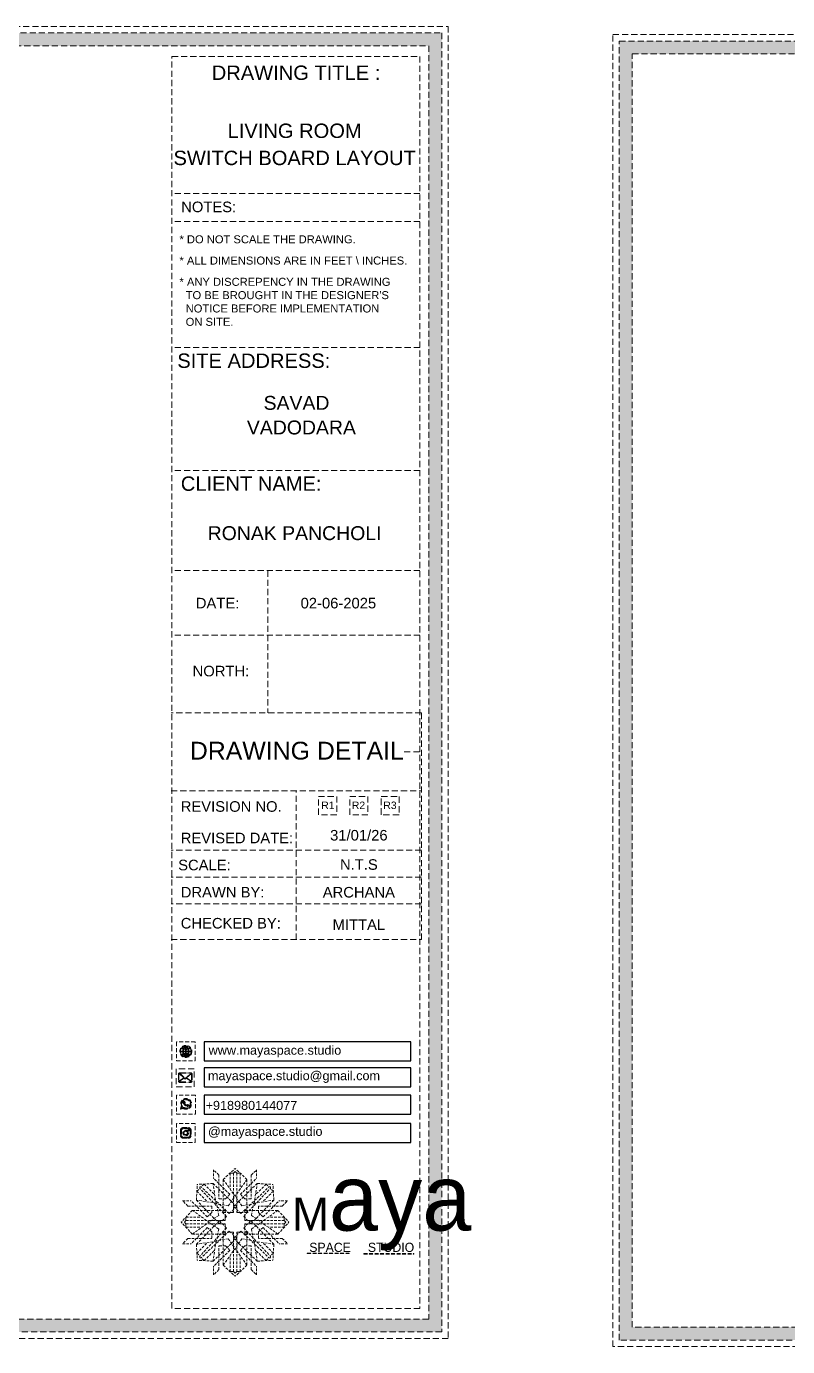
# Model space of a CAD drawing. Header units: millimetres. Extents: x 35877 to 3066687, y -650199 to -40525.
# Drawn here: x 148807.4 to 148931.6, y -179379.3 to -179163.8 of the extents above; entities that cross this region are included whole.
import ezdxf
from ezdxf.enums import TextEntityAlignment as Align

# ---------------------------------------------------------------- set-up
doc = ezdxf.new("R2010")
doc.units = ezdxf.units.MM
doc.header["$MEASUREMENT"] = 0
doc.linetypes.add('DASHEDX2', pattern=[1.5, 1, -0.5])
doc.layers.add('Dimension', color=10, linetype='DASHEDX2', lineweight=20)
doc.layers.add('NAME PLATE', color=7, linetype='Continuous', lineweight=25)
doc.styles.add('Arial', font='arial.ttf')
doc.styles.get("Standard").update_dxf_attribs({"font": 'arial.ttf', "height": 6})

# ---------------------------------------------------------------- blocks, each defined once
blk = doc.blocks.new('FSFSF')
at = {"color": 42, "lineweight": 5, "true_color": 0xe0ac11}
for p, q in [((28600.03, 143.51), (28600.03, 140.16)), ((28602.15, 141.41), (28600.03, 143.51)), ((28603.86, 139.69), (28608.58, 144.08)), ((28607.9, 142.22), (28606.58, 142.22)), ((28606.58, 142.22), (28606.58, 135.84)), ((28607.9, 142.22), (28608.58, 142.85)), ((28607.9, 142.22), (28607.9, 126.58)), ((28613.31, 139.69), (28608.58, 144.08)), ((28609.27, 142.22), (28608.59, 142.85)), ((28609.27, 142.22), (28609.27, 126.58)), ((28609.27, 142.22), (28610.59, 142.22)), ((28610.59, 142.22), (28610.59, 135.84)), ((28615.02, 141.41), (28617.14, 143.51)), ((28617.14, 143.51), (28617.14, 140.16)), ((28593.19, 131.45), (28593.54, 137.71)), ((28599.8, 138.06), (28593.54, 137.71)), ((28595.12, 136.69), (28594.53, 136.69)), ((28594.56, 136.12), (28594.56, 136.71)), ((28596.24, 137.86), (28595.12, 136.69)), ((28606.27, 126.08), (28595.12, 136.69)), ((28596.24, 137.86), (28600.47, 133.65)), ((28601.03, 130), (28599.8, 138.06)), ((28599.8, 138.05), (28608.58, 129.56)), ((28606.47, 133.76), (28600.03, 140.16)), ((28602.15, 141.41), (28602.15, 131.95)), ((28603.86, 126.58), (28603.86, 139.69)), ((28603.86, 139.69), (28608.58, 133.02)), ((28613.31, 139.69), (28608.59, 133.02)), ((28617.37, 138.05), (28608.59, 129.56)), ((28610.7, 133.76), (28617.14, 140.16)), ((28610.9, 126.08), (28622.05, 136.69)), ((28613.31, 126.58), (28613.31, 139.69)), ((28615.02, 141.41), (28615.02, 131.95)), ((28616.14, 130), (28617.37, 138.06)), ((28620.93, 137.86), (28616.7, 133.65)), ((28617.37, 138.06), (28623.63, 137.71)), ((28620.93, 137.86), (28622.05, 136.69)), ((28622.05, 136.69), (28622.64, 136.69)), ((28622.62, 136.12), (28622.62, 136.71)), ((28624, 131.45), (28623.65, 137.71)), ((28593.19, 131.45), (28601.69, 122.67)), ((28601.25, 130.22), (28593.19, 131.45)), ((28593.39, 135), (28594.56, 136.12)), ((28593.39, 135), (28597.6, 130.78)), ((28605.17, 124.98), (28594.56, 136.12)), ((28604.75, 131.95), (28602.15, 131.95)), ((28606.47, 133.76), (28604.75, 131.95)), ((28605.86, 129.18), (28608.58, 133.02)), ((28611.31, 129.18), (28608.59, 133.02)), ((28610.7, 133.76), (28612.42, 131.95)), ((28612.02, 124.98), (28622.62, 136.12)), ((28612.42, 131.95), (28615.02, 131.95)), ((28623.99, 131.45), (28615.5, 122.67)), ((28615.94, 130.22), (28624, 131.45)), ((28623.8, 135), (28619.59, 130.78)), ((28623.8, 135), (28622.62, 136.12)), ((28591.56, 127.39), (28587.17, 122.66)), ((28587.73, 131.22), (28591.08, 131.22)), ((28589.84, 129.1), (28587.73, 131.22)), ((28589.84, 129.1), (28599.29, 129.1)), ((28597.49, 124.78), (28591.08, 131.22)), ((28604.66, 127.39), (28591.56, 127.39)), ((28591.56, 127.39), (28598.23, 122.67)), ((28597.49, 124.78), (28599.29, 126.5)), ((28599.29, 126.5), (28599.29, 129.1)), ((28605.86, 129.18), (28601.03, 130)), ((28602.07, 125.39), (28601.25, 130.22)), ((28603.68, 126.54), (28603.68, 127.39)), ((28604.66, 126.54), (28603.68, 126.54)), ((28604.71, 127.57), (28603.86, 127.57)), ((28607.9, 126.58), (28603.86, 126.58)), ((28604.66, 123.35), (28604.66, 127.39)), ((28604.7, 126.58), (28604.71, 127.57)), ((28606.27, 126.08), (28608.58, 128.27)), ((28607.9, 128.92), (28608.58, 129.56)), ((28607.9, 128.92), (28608.58, 128.27)), ((28609.27, 128.92), (28608.59, 129.56)), ((28609.27, 128.92), (28608.59, 128.27)), ((28610.9, 126.08), (28608.59, 128.27)), ((28609.27, 126.58), (28613.31, 126.58)), ((28611.31, 129.18), (28616.14, 130)), ((28612.46, 126.58), (28612.46, 127.57)), ((28612.46, 127.57), (28613.31, 127.57)), ((28612.52, 123.35), (28612.52, 127.39)), ((28612.52, 127.39), (28625.63, 127.39)), ((28612.52, 126.54), (28613.51, 126.54)), ((28613.51, 126.54), (28613.51, 127.39)), ((28615.12, 125.39), (28615.94, 130.22)), ((28627.34, 129.1), (28617.89, 129.1)), ((28617.89, 126.5), (28617.89, 129.1)), ((28619.7, 124.78), (28617.89, 126.5)), ((28625.63, 127.39), (28618.96, 122.67)), ((28619.7, 124.78), (28626.1, 131.22)), ((28625.63, 127.39), (28630.02, 122.66)), ((28629.45, 131.22), (28626.1, 131.22)), ((28627.34, 129.1), (28629.45, 131.22)), ((28591.56, 117.94), (28587.17, 122.66)), ((28589.03, 123.35), (28588.4, 122.67)), ((28589.03, 121.98), (28588.4, 122.65)), ((28589.03, 123.35), (28589.03, 124.67)), ((28589.03, 124.67), (28595.4, 124.67)), ((28589.03, 123.35), (28604.66, 123.35)), ((28589.03, 121.98), (28604.66, 121.98)), ((28589.03, 121.98), (28589.03, 120.66)), ((28591.56, 117.94), (28598.23, 122.65)), ((28593.19, 113.88), (28601.69, 122.65)), ((28602.07, 125.39), (28598.23, 122.67)), ((28602.07, 119.94), (28598.23, 122.65)), ((28602.33, 123.35), (28601.69, 122.67)), ((28602.33, 121.98), (28601.69, 122.65)), ((28602.33, 123.35), (28602.97, 122.67)), ((28602.33, 121.98), (28602.97, 122.65)), ((28605.17, 124.98), (28602.97, 122.67)), ((28605.17, 120.35), (28602.97, 122.65)), ((28604.66, 121.98), (28604.66, 117.94)), ((28612.02, 124.98), (28614.21, 122.67)), ((28612.02, 120.35), (28614.21, 122.65)), ((28628.16, 123.35), (28612.52, 123.35)), ((28612.52, 121.98), (28612.52, 117.94)), ((28628.16, 121.98), (28612.52, 121.98)), ((28614.85, 123.35), (28614.21, 122.67)), ((28614.85, 121.98), (28614.21, 122.65)), ((28614.85, 123.35), (28615.5, 122.67)), ((28614.85, 121.98), (28615.5, 122.65)), ((28615.12, 125.39), (28618.96, 122.67)), ((28615.12, 119.94), (28618.96, 122.65)), ((28623.99, 113.88), (28615.5, 122.65)), ((28625.63, 117.94), (28618.96, 122.65)), ((28628.16, 124.67), (28621.78, 124.67)), ((28625.63, 117.94), (28630.02, 122.66)), ((28628.16, 123.35), (28628.16, 124.67)), ((28628.16, 123.35), (28628.78, 122.67)), ((28628.16, 121.98), (28628.78, 122.65)), ((28628.16, 121.98), (28628.16, 120.66)), ((28589.84, 116.23), (28587.73, 114.11)), ((28589.03, 120.66), (28595.4, 120.66)), ((28589.84, 116.23), (28599.29, 116.23)), ((28597.49, 120.54), (28591.08, 114.11)), ((28604.66, 117.94), (28591.56, 117.94)), ((28605.17, 120.35), (28594.56, 109.2)), ((28606.27, 119.15), (28595.12, 108.54)), ((28597.49, 120.54), (28599.29, 118.83)), ((28599.29, 118.83), (28599.29, 116.23)), ((28599.8, 107.17), (28608.58, 115.67)), ((28605.86, 116.05), (28601.03, 115.23)), ((28602.07, 119.94), (28601.25, 115.1)), ((28604.66, 118.78), (28603.68, 118.78)), ((28603.68, 118.78), (28603.68, 117.94)), ((28607.9, 118.65), (28603.86, 118.65)), ((28603.86, 118.65), (28603.86, 105.54)), ((28604.71, 117.66), (28603.86, 117.66)), ((28604.7, 118.65), (28604.71, 117.66)), ((28605.86, 116.05), (28608.58, 112.21)), ((28606.27, 119.15), (28608.58, 116.96)), ((28607.9, 103.01), (28607.9, 118.65)), ((28607.9, 116.31), (28608.58, 116.96)), ((28607.9, 116.31), (28608.58, 115.67)), ((28610.9, 119.15), (28608.59, 116.96)), ((28609.27, 116.31), (28608.59, 116.96)), ((28609.27, 116.31), (28608.59, 115.67)), ((28611.31, 116.05), (28608.59, 112.21)), ((28617.37, 107.17), (28608.59, 115.67)), ((28609.27, 118.65), (28613.31, 118.65)), ((28609.27, 103.01), (28609.27, 118.65)), ((28610.9, 119.15), (28622.05, 108.54)), ((28611.31, 116.05), (28616.14, 115.23)), ((28612.02, 120.35), (28622.62, 109.2)), ((28612.46, 118.65), (28612.46, 117.66)), ((28612.46, 117.66), (28613.31, 117.66)), ((28612.52, 118.78), (28613.51, 118.78)), ((28612.52, 117.94), (28625.63, 117.94)), ((28613.31, 118.65), (28613.31, 105.54)), ((28613.51, 118.78), (28613.51, 117.94)), ((28615.12, 119.94), (28615.94, 115.1)), ((28619.7, 120.54), (28617.89, 118.83)), ((28617.89, 118.83), (28617.89, 116.23)), ((28627.34, 116.23), (28617.89, 116.23)), ((28619.7, 120.54), (28626.1, 114.11)), ((28628.16, 120.66), (28621.78, 120.66)), ((28627.34, 116.23), (28629.45, 114.11)), ((28587.73, 114.11), (28591.08, 114.11)), ((28601.25, 115.1), (28593.19, 113.87)), ((28593.19, 113.87), (28593.54, 107.62)), ((28593.39, 110.32), (28597.6, 114.55)), ((28593.39, 110.32), (28594.56, 109.2)), ((28596.24, 107.37), (28600.47, 111.58)), ((28601.03, 115.23), (28599.8, 107.17)), ((28606.47, 111.47), (28600.03, 105.07)), ((28602.15, 103.82), (28602.15, 113.27)), ((28604.75, 113.27), (28602.15, 113.27)), ((28603.86, 105.54), (28608.58, 112.21)), ((28606.47, 111.47), (28604.75, 113.27)), ((28613.31, 105.54), (28608.59, 112.21)), ((28610.7, 111.47), (28612.42, 113.27)), ((28610.7, 111.47), (28617.14, 105.07)), ((28612.42, 113.27), (28615.02, 113.27)), ((28615.02, 103.82), (28615.02, 113.27)), ((28615.94, 115.1), (28624, 113.87)), ((28616.14, 115.23), (28617.37, 107.17)), ((28620.93, 107.37), (28616.7, 111.58)), ((28623.8, 110.32), (28619.59, 114.55)), ((28623.8, 110.32), (28622.62, 109.2)), ((28624, 113.87), (28623.65, 107.62)), ((28629.45, 114.11), (28626.1, 114.11)), ((28599.8, 107.17), (28593.54, 107.52)), ((28595.12, 108.54), (28594.53, 108.54)), ((28594.56, 109.2), (28594.56, 108.61)), ((28596.24, 107.37), (28595.12, 108.54)), ((28600.03, 101.71), (28600.03, 105.07)), ((28603.86, 105.54), (28608.58, 101.15)), ((28606.58, 103.01), (28606.58, 109.38)), ((28613.31, 105.54), (28608.58, 101.15)), ((28610.59, 103.01), (28610.59, 109.38)), ((28617.14, 101.71), (28617.14, 105.07)), ((28617.37, 107.17), (28623.63, 107.52)), ((28620.93, 107.37), (28622.05, 108.54)), ((28622.05, 108.54), (28622.64, 108.54)), ((28622.62, 109.2), (28622.62, 108.61)), ((28602.15, 103.82), (28600.03, 101.71)), ((28607.9, 103.01), (28606.58, 103.01)), ((28607.9, 103.01), (28608.58, 102.38)), ((28609.27, 103.01), (28608.59, 102.38)), ((28609.27, 103.01), (28610.59, 103.01)), ((28615.02, 103.82), (28617.14, 101.71))]:
    blk.add_line(p, q, dxfattribs=at)
blk = doc.blocks.new('hgwg')
at = {"layer": 'Dimension', "true_color": 0xd39e00}
h = blk.add_hatch(color=42, dxfattribs=at)
h.dxf.hatch_style = 1
h.paths.add_polyline_path([(27505.71, 45.05), (27494.27, 45.05), (27494.27, 44.9), (27505.71, 44.9)])
h = blk.add_hatch(color=42, dxfattribs=at)
h.dxf.hatch_style = 1
h.paths.add_polyline_path([(27523.3, 44.9), (27509.68, 44.9), (27509.68, 44.75), (27523.3, 44.75)])
at = {"layer": 'Dimension', "color": 42, "true_color": 0xd39e00}
for p, q in [((27494.27, 45.05), (27505.71, 45.05)), ((27494.27, 44.9), (27494.27, 45.05)), ((27494.27, 44.9), (27505.71, 44.9)), ((27505.71, 45.05), (27505.71, 44.9)), ((27509.68, 44.9), (27523.3, 44.9)), ((27509.68, 44.9), (27509.68, 44.75)), ((27509.68, 44.75), (27523.3, 44.75)), ((27523.3, 44.75), (27523.3, 44.9))]:
    blk.add_line(p, q, dxfattribs=at)
at = {"layer": 'Dimension', "color": 42, "true_color": 0xd39e00, "attachment_point": 1}
for s, width, insert, char_height in [('{\\fCinzel|b0|i0|c0|p2;\\H1.5x;M\\fAmsterdam One|b0|i0|c0|p2;\\H2x;aya}', 85.3277, (27490.17, 69.17), 6), ('{\\fCinzel|b0|i0|c0|p0;SPACE     STUDIO}', 66.129, (27494.83, 47.86), 2.5)]:
    blk.add_mtext_dynamic_manual_height_columns(s, width=width, gutter_width=30, heights=[0], dxfattribs=dict(at, insert=insert, char_height=char_height))
blk = doc.blocks.new('aggerg')
at = {"layer": 'Dimension', "color": 42, "true_color": 0xd39e00}
blk.add_lwpolyline([(-1.41, 1.41), (1.41, 1.41), (1.41, -1.41), (-1.41, -1.41)], close=True, dxfattribs=at)
at = {"layer": 'NAME PLATE', "lineweight": 0, "insert": (-0.03, 0.62), "char_height": 1.151, "width": 2.2458, "attachment_point": 2, "style": 'Arial'}
blk.add_mtext('R3', dxfattribs=at)
blk = doc.blocks.new('QEGW4TG')
at = {"layer": 'Dimension', "true_color": 0x000000}
h = blk.add_hatch(color=18, dxfattribs=at)
h.dxf.hatch_style = 1
h.paths.add_polyline_path([(2.69, 1.93, 0.170513), (2.95, 1.97, 0.190337), (3.11, 2.18, 0.316231), (3.07, 2.28), (2.79, 2.37, 0.273721), (2.69, 2.34, 0.040749), (2.63, 2.27, -0.441282), (2.53, 2.25, -0.11828), (2.06, 2.64, -0.441282), (2.07, 2.74, 0.040749), (2.13, 2.81, 0.290083), (2.14, 2.92), (2.01, 3.18, 0.316231), (1.91, 3.2, 0.190337), (1.73, 3, 0.170513), (1.72, 2.74, 0.252784)], flags=0)
h.paths.add_polyline_path([(1.19, 1.98), (1.03, 1.3, 0.550912), (1.11, 1.23), (1.75, 1.39, 6.344125)])
h.paths.add_polyline_path([(1.81, 1.7), (1.4, 1.6), (1.5, 2.03, -9.071339)], flags=16)
h.paths.add_polyline_path([(3.11, 2.16, -0.17811), (2.95, 1.97, -0.170513), (2.69, 1.93, -0.252784), (1.72, 2.74, -0.170513), (1.73, 3, -0.17811), (1.89, 3.19, -0.370089), (2.01, 3.18), (2.14, 2.92, -0.307185), (2.13, 2.8, -0.041087), (2.06, 2.73, 0.321676), (2.05, 2.65, 0.126524), (2.55, 2.24, 0.312216), (2.62, 2.26, -0.041087), (2.68, 2.34, -0.290673), (2.79, 2.37), (3.07, 2.28, -0.370089)], flags=0)
h = blk.add_hatch(color=18, dxfattribs=at)
h.dxf.hatch_style = 1
h.paths.add_polyline_path([(2.79, 2.37, 0.273721), (2.69, 2.34, 0.040749), (2.63, 2.27, -0.441282), (2.53, 2.25, -0.11828), (2.06, 2.64, -0.441282), (2.07, 2.74, 0.040749), (2.13, 2.81, 0.290083), (2.14, 2.92), (2.01, 3.18, 0.316231), (1.91, 3.2, 0.190337), (1.73, 3, 0.170513), (1.72, 2.74, 0.252784), (2.69, 1.93, 0.170513), (2.95, 1.97, 0.190337), (3.11, 2.18, 0.316231), (3.07, 2.28)])
for p, q in [((1.19, 1.98), (1.03, 1.3)), ((1.1, 1.23), (1.75, 1.39)), ((1.5, 2.03), (1.4, 1.6)), ((1.4, 1.6), (1.81, 1.7)), ((2.01, 3.18), (2.14, 2.92)), ((3.07, 2.28), (2.8, 2.36))]:
    blk.add_line(p, q)
blk.add_lwpolyline([(0, 0), (4.68, 0), (4.68, 4.68), (0, 4.68)], close=True)
for centre, radius, start, end in [((2.39, 2.56), 1.34, 241.4727, 205.6422), ((2.39, 2.56), 1.04, 235.9962, 210.8333), ((1.09, 1.29), 0.0598, 164.8483, 282.1458), ((2.09, 2.87), 0.39, 159.7007, 198.4072), ((2.96, 3.23), 1.33, 201.4218, 258.1669), ((2.07, 2.87), 0.364, 118.9685, 159.3648), ((1.94, 3.12), 0.0896, 41.8985, 123.1344), ((2.11, 2.68), 0.066, 135.9932, 224.8892), ((1.67, 3.16), 0.586, 312.4617, 321.8728), ((3.12, 3.42), 1.31, 216.5455, 243.5279), ((2.05, 2.87), 0.104, 320.3924, 28.6971), ((2.57, 2.3), 0.066, 234.2482, 323.1441), ((3.11, 1.94), 0.586, 137.2645, 146.6756), ((2.76, 2.27), 0.104, 70.4402, 138.745), ((2.75, 2.31), 0.39, 260.7301, 299.4366), ((2.76, 2.29), 0.364, 299.7725, 340.1688), ((3.03, 2.2), 0.0896, 336.0029, 57.2388)]:
    blk.add_arc(centre, radius, start, end)
blk = doc.blocks.new('ASGERG')
at = {"layer": 'Dimension', "true_color": 0x000000}
h = blk.add_hatch(color=18, dxfattribs=at)
h.dxf.hatch_style = 1
h.paths.add_polyline_path([(0.99, 1.7, 0.353872), (1.69, 1.03), (2.96, 1.03, 0.353872), (3.66, 1.7), (3.66, 2.99, 0.353872), (2.96, 3.67), (1.69, 3.67, 0.353872), (0.99, 2.99)])
h.paths.add_polyline_path([(1.27, 2.97, -0.353872), (1.72, 3.4), (2.94, 3.4, -0.353872), (3.38, 2.97), (3.38, 1.72, -0.353872), (2.94, 1.3), (1.72, 1.3, -0.353872), (1.27, 1.72)], flags=16)
h.paths.add_polyline_path([(3.02, 2.35, -1), (1.64, 2.35, -1)], flags=0)
h.paths.add_polyline_path([(2.74, 2.35, -1), (1.92, 2.35, -1)], flags=0)
h.paths.add_polyline_path([(2.86, 3.02, -1), (3.19, 3.02, -1)], flags=0)
h.paths.add_polyline_path([(1.64, 2.35, 1), (3.02, 2.35, 1)], flags=0)
h = blk.add_hatch(color=18, dxfattribs=at)
h.dxf.hatch_style = 1
h.paths.add_polyline_path([(1.64, 2.35, 1), (3.02, 2.35, 1)])
h.paths.add_polyline_path([(2.74, 2.35, -1), (1.92, 2.35, -1)], flags=16)
h = blk.add_hatch(color=18, dxfattribs=at)
h.dxf.hatch_style = 1
h.paths.add_polyline_path([(3.19, 3.02, 1), (2.86, 3.02, 1)])
for p, q in [((1.69, 3.67), (2.96, 3.67)), ((2.94, 3.4), (1.72, 3.4)), ((0.99, 2.99), (0.99, 1.7)), ((1.27, 2.97), (1.27, 1.72)), ((1.69, 1.03), (2.96, 1.03)), ((2.94, 1.3), (1.72, 1.3)), ((3.38, 2.97), (3.38, 1.72)), ((3.66, 2.99), (3.66, 1.7))]:
    blk.add_line(p, q)
blk.add_lwpolyline([(0, 0), (4.68, 0), (4.68, 4.68), (0, 4.68)], close=True)
for centre, radius in [((2.33, 2.35), 0.694), ((2.33, 2.35), 0.414), ((3.02, 3.02), 0.168)]:
    blk.add_circle(centre, radius)
for centre, radius, start, end in [((1.76, 2.89), 0.778, 94.8631, 172.8127), ((1.76, 2.91), 0.491, 94.8631, 172.8127), ((2.9, 2.91), 0.491, 7.1873, 85.1369), ((2.89, 2.89), 0.778, 7.1873, 85.1369), ((1.76, 1.8), 0.778, 187.1873, 265.1369), ((1.76, 1.78), 0.491, 187.1873, 265.1369), ((2.9, 1.78), 0.491, 274.8631, 352.8127), ((2.89, 1.8), 0.778, 274.8631, 352.8127)]:
    blk.add_arc(centre, radius, start, end)
blk = doc.blocks.new('DTGWEGEARG')
at = {"layer": 'Dimension', "true_color": 0x000000}
h = blk.add_hatch(color=18, dxfattribs=at)
h.dxf.hatch_style = 1
h.paths.add_polyline_path([(3.83, 2.34, 1), (0.85, 2.34, 1)])
h.paths.add_polyline_path([(2.51, 1.01, 0.105795), (2.96, 1.58, -0.055205), (3.3, 1.41, -0.169822)], flags=16)
h.paths.add_polyline_path([(2.41, 1.12), (2.41, 1.69, -0.058279), (2.81, 1.63, -0.103353)], flags=16)
h.paths.add_polyline_path([(2.26, 1.13, -0.101741), (1.87, 1.63, -0.057171), (2.26, 1.69)], flags=16)
h.paths.add_polyline_path([(2.17, 1.01, -0.169822), (1.38, 1.41, -0.055205), (1.72, 1.58, 0.105795)], flags=16)
h.paths.add_polyline_path([(3.02, 1.72, 0.081336), (3.13, 2.27), (3.68, 2.27, -0.152069), (3.4, 1.52, 0.05687)], flags=16)
h.paths.add_polyline_path([(2.87, 1.77, 0.061945), (2.41, 1.84), (2.41, 2.27), (2.98, 2.27, -0.081344)], flags=16)
h.paths.add_polyline_path([(2.26, 1.84, 0.060923), (1.8, 1.77, -0.081344), (1.7, 2.27), (2.26, 2.27)], flags=16)
h.paths.add_polyline_path([(1.66, 1.72, 0.05687), (1.28, 1.52, -0.152069), (1, 2.27), (1.55, 2.27, 0.081336)], flags=16)
h.paths.add_polyline_path([(2.41, 2.42), (2.41, 2.83, 0.061945), (2.87, 2.91, -0.080009), (2.98, 2.42)], flags=16)
h.paths.add_polyline_path([(3.13, 2.42, 0.080116), (3.02, 2.96, 0.05687), (3.4, 3.16, 0.028258), (3.3, 3.27, -0.055205), (2.96, 3.1, 0.105795), (2.51, 3.67, -0.36029), (3.68, 2.42)], flags=16)
h.paths.add_polyline_path([(2.26, 2.42), (1.7, 2.42, -0.080009), (1.8, 2.91, 0.060923), (2.26, 2.84)], flags=16)
h.paths.add_polyline_path([(1.55, 2.42), (1, 2.42, -0.150466), (1.28, 3.16, 0.05687), (1.66, 2.96, 0.080116)], flags=16)
h.paths.add_polyline_path([(2.41, 2.98), (2.41, 3.56, -0.103353), (2.81, 3.05, -0.058279)], flags=16)
h.paths.add_polyline_path([(2.26, 2.99, -0.057171), (1.87, 3.05, -0.101741), (2.26, 3.55)], flags=16)
h.paths.add_polyline_path([(1.72, 3.1, -0.055205), (1.38, 3.27, -0.169822), (2.17, 3.67, 0.105795)], flags=16)
blk.add_lwpolyline([(0, 0), (4.68, 0), (4.68, 4.68), (0, 4.68)], close=True)
at = {"layer": 'Dimension', "color": 18, "true_color": 0x000000}
for p, q in [((2.26, 3.55), (2.26, 2.99)), ((2.41, 3.56), (2.41, 2.98)), ((1, 2.42), (1.55, 2.42)), ((1, 2.27), (1.55, 2.27)), ((1.7, 2.42), (2.26, 2.42)), ((1.7, 2.27), (2.26, 2.27)), ((2.26, 2.84), (2.26, 2.42)), ((2.26, 2.27), (2.26, 1.84)), ((2.26, 1.69), (2.26, 1.13)), ((2.41, 2.83), (2.41, 2.42)), ((2.41, 2.42), (2.98, 2.42)), ((2.41, 2.27), (2.98, 2.27)), ((2.41, 2.27), (2.41, 1.84)), ((2.41, 1.69), (2.41, 1.12)), ((3.13, 2.42), (3.68, 2.42)), ((3.13, 2.27), (3.68, 2.27))]:
    blk.add_line(p, q, dxfattribs=at)
blk.add_circle((2.34, 2.34), 1.49, dxfattribs=at)
for centre, radius, start, end in [((2.34, 2.34), 1.34, 97.3549, 135.9073), ((2.34, 4.74), 1.75, 236.7417, 249.3811), ((3.28, 2.34), 1.73, 129.9301, 154.0867), ((3.28, 2.34), 1.58, 130.1073, 153.3446), ((1.4, 2.34), 1.58, 26.6554, 50.2584), ((2.34, 2.34), 1.34, 3.3907, 82.6451), ((1.4, 2.34), 1.73, 25.9133, 50.0699), ((2.34, 4.74), 1.75, 290.6189, 303.2583), ((2.34, 2.34), 1.34, 142.3819, 176.6093), ((2.34, 2.34), 1.34, 183.0315, 217.6181), ((2.34, 4.74), 1.9, 236.1399, 249.1595), ((2.34, -0.06), 1.9, 110.8405, 123.8601), ((2.34, -0.06), 1.75, 110.6189, 123.2583), ((2.34, 2.34), 1.34, 224.0927, 262.6451), ((3.28, 2.34), 1.73, 159.0567, 177.3789), ((3.28, 2.34), 1.73, 182.3435, 200.9433), ((3.28, 2.34), 1.58, 158.8325, 177.1302), ((3.28, 2.34), 1.58, 182.5658, 201.1675), ((3.28, 2.34), 1.73, 205.9133, 230.0699), ((2.34, 4.74), 1.9, 253.6799, 267.6253), ((2.34, -0.06), 1.9, 92.3747, 106.3201), ((2.34, 4.74), 1.75, 254.3336, 267.422), ((2.34, -0.06), 1.75, 92.578, 105.6664), ((3.28, 2.34), 1.58, 206.6554, 229.8927), ((2.34, 4.74), 1.75, 272.3248, 285.6664), ((2.34, 4.74), 1.9, 272.1415, 286.3201), ((2.34, -0.06), 1.9, 73.6799, 87.8585), ((2.34, -0.06), 1.75, 74.3336, 87.6752), ((1.4, 2.34), 1.58, 309.7416, 333.3446), ((1.4, 2.34), 1.73, 309.9301, 334.0867), ((2.34, 2.34), 1.34, 277.3549, 315.9073), ((1.4, 2.34), 1.58, 2.8698, 21.1675), ((1.4, 2.34), 1.58, 338.8325, 357.4342), ((2.34, -0.06), 1.75, 56.7417, 69.3811), ((2.34, 4.74), 1.9, 290.8405, 303.8601), ((1.4, 2.34), 1.73, 2.6211, 20.9433), ((1.4, 2.34), 1.73, 339.0567, 357.6565), ((2.34, -0.06), 1.9, 56.1399, 69.1595), ((2.34, 2.34), 1.34, 322.3819, 356.9685)]:
    blk.add_arc(centre, radius, start, end, dxfattribs=at)

msp = doc.modelspace()

# ---------------------------------------------------------------- hatches: boundary and pattern name
at = {"layer": 'Dimension', "true_color": 0xd39e00, "transparency": 33554687}
h = msp.add_hatch(color=42, dxfattribs=at)
h.paths.add_polyline_path([(148573.931, -179164.905), (148573.931, -179376.931), (148875.158, -179376.931), (148875.158, -179164.905)])
h.paths.add_polyline_path([(148576.045, -179167.019), (148873.044, -179167.019), (148873.044, -179374.817), (148576.045, -179374.817)], flags=16)
h = msp.add_hatch(color=42, dxfattribs=at)
h.paths.add_polyline_path([(148904.141, -179166.23), (148904.141, -179378.257), (149205.368, -179378.257), (149205.368, -179166.23)])
h.paths.add_polyline_path([(148906.255, -179168.344), (149203.254, -179168.344), (149203.254, -179376.142), (148906.255, -179376.142)], flags=16)
at = {"layer": 'Dimension', "true_color": 0x000000, "transparency": 33554687}
h = msp.add_hatch(color=18, dxfattribs=at)
h.dxf.hatch_style = 1
h.paths.add_polyline_path([(148834.211, -179336.199, 0.4142136), (148834.435, -179335.974), (148834.435, -179334.852, 0.4142136), (148834.211, -179334.628), (148832.427, -179334.628, 0.4142136), (148832.203, -179334.852), (148832.203, -179335.974, 0.4142136), (148832.427, -179336.199)])
h.paths.add_polyline_path([(148833.484, -179335.523), (148834.31, -179336.074, -0.1989124), (148834.211, -179336.115), (148832.427, -179336.115, -0.1989124), (148832.328, -179336.074), (148833.153, -179335.523), (148833.319, -179335.678)], flags=16)
h.paths.add_polyline_path([(148833.319, -179335.562), (148832.411, -179334.713, -0.0287833), (148832.427, -179334.712), (148834.211, -179334.712, -0.0287833), (148834.227, -179334.713)], flags=16)
h.paths.add_polyline_path([(148833.548, -179335.464), (148834.308, -179334.752, -0.2024819), (148834.351, -179334.852), (148834.351, -179335.974, -0.043076), (148834.349, -179335.998)], flags=16)
h.paths.add_polyline_path([(148833.09, -179335.464), (148832.289, -179335.998, -0.043076), (148832.287, -179335.974), (148832.287, -179334.852, -0.2024819), (148832.329, -179334.752)], flags=16)

# ---------------------------------------------------------------- linework, layer by layer
at = {"color": 18, "true_color": 0x000000, "transparency": 33554687, "elevation": 0.238}
for points in [[(148836.377, -179332.683), (148870.129, -179332.683), (148870.129, -179329.598), (148836.377, -179329.598)], [(148836.377, -179336.894), (148870.129, -179336.894), (148870.129, -179333.809), (148836.377, -179333.809)], [(148836.393, -179341.385), (148870.129, -179341.385), (148870.129, -179338.3), (148836.393, -179338.3)], [(148836.377, -179345.983), (148870.129, -179345.983), (148870.129, -179342.898), (148836.377, -179342.898)]]:
    msp.add_lwpolyline(points, close=True, dxfattribs=at)
at = {"layer": 'Dimension', "color": 42, "true_color": 0xd39e00, "transparency": 33554687}
for p, q in [((148871.613, -179191.124, 0.238), (148831.136, -179191.124, 0.238)), ((148871.613, -179195.684, 0.238), (148831.136, -179195.684, 0.238)), ((148871.613, -179216.256, 0.238), (148831.136, -179216.256, 0.238)), ((148871.613, -179236.318, 0.238), (148831.136, -179236.318, 0.238)), ((148871.613, -179252.666, 0.238), (148831.136, -179252.666, 0.238)), ((148846.797, -179252.666, 0.238), (148846.797, -179275.903, 0.238)), ((148871.613, -179263.184, 0.238), (148831.136, -179263.184, 0.238)), ((148871.858, -179275.903, 0.238), (148831.011, -179275.903, 0.238)), ((148871.858, -179275.903, 0.238), (148871.858, -179312.899, 0.238)), ((148869.04, -179282.245, 0.238), (148871.858, -179282.245, 0.238)), ((148831.011, -179288.587, 0.238), (148871.858, -179288.587, 0.238)), ((148851.435, -179312.899, 0.238), (148851.435, -179288.587, 0.238)), ((148871.858, -179298.312, 0.238), (148831.011, -179298.312, 0.238)), ((148871.858, -179302.692, 0.238), (148831.011, -179302.692, 0.238)), ((148871.858, -179307.071, 0.238), (148831.011, -179307.071, 0.238)), ((148831.011, -179312.899, 0.238), (148871.858, -179312.899, 0.238))]:
    msp.add_line(p, q, dxfattribs=at)
at = {"layer": 'Dimension', "color": 18, "true_color": 0x000000, "transparency": 33554687}
for p, q in [((148832.203, -179334.852, 0.238), (148832.203, -179335.974, 0.238)), ((148832.287, -179334.852, 0.238), (148832.287, -179335.974, 0.238)), ((148832.289, -179335.998, 0.238), (148833.09, -179335.464, 0.238)), ((148832.328, -179336.074, 0.238), (148833.153, -179335.523, 0.238)), ((148832.329, -179334.752, 0.238), (148833.09, -179335.464, 0.238)), ((148832.411, -179334.713, 0.238), (148833.319, -179335.562, 0.238)), ((148832.427, -179334.628, 0.238), (148834.211, -179334.628, 0.238)), ((148832.427, -179334.712, 0.238), (148834.211, -179334.712, 0.238)), ((148832.427, -179336.115, 0.238), (148834.211, -179336.115, 0.238)), ((148832.427, -179336.199, 0.238), (148834.211, -179336.199, 0.238)), ((148833.153, -179335.523, 0.238), (148833.319, -179335.678, 0.238)), ((148833.319, -179335.562, 0.238), (148834.227, -179334.713, 0.238)), ((148833.319, -179335.678, 0.238), (148833.484, -179335.523, 0.238)), ((148834.31, -179336.074, 0.238), (148833.484, -179335.523, 0.238)), ((148833.548, -179335.464, 0.238), (148834.308, -179334.752, 0.238)), ((148834.349, -179335.998, 0.238), (148833.548, -179335.464, 0.238)), ((148834.351, -179334.852, 0.238), (148834.351, -179335.974, 0.238)), ((148834.435, -179334.852, 0.238), (148834.435, -179335.974, 0.238))]:
    msp.add_line(p, q, dxfattribs=at)
at = {"layer": 'Dimension', "color": 42, "true_color": 0xd39e00, "transparency": 33554687, "elevation": 0.238}
for points in [[(148572.874, -179163.848), (148876.215, -179163.848), (148876.215, -179377.988), (148572.874, -179377.988)], [(148573.931, -179164.905), (148875.158, -179164.905), (148875.158, -179376.931), (148573.931, -179376.931)], [(148903.084, -179165.173), (149206.425, -179165.173), (149206.425, -179379.314), (148903.084, -179379.314)], [(148904.141, -179166.23), (149205.368, -179166.23), (149205.368, -179378.257), (148904.141, -179378.257)], [(148576.045, -179167.019), (148873.044, -179167.019), (148873.044, -179374.817), (148576.045, -179374.817)], [(148906.255, -179168.344), (149203.254, -179168.344), (149203.254, -179376.142), (148906.255, -179376.142)], [(148831.136, -179373.077), (148831.136, -179168.759), (148871.613, -179168.759), (148871.613, -179373.077)], [(148855.05, -179289.528), (148858.031, -179289.528), (148858.031, -179292.509), (148855.05, -179292.509)], [(148860.156, -179289.528), (148863.136, -179289.528), (148863.136, -179292.509), (148860.156, -179292.509)]]:
    msp.add_lwpolyline(points, close=True, dxfattribs=at)
at = {"layer": 'Dimension', "transparency": 33554687, "elevation": 0.238}
msp.add_lwpolyline([(148831.851, -179336.917), (148834.784, -179336.917), (148834.784, -179333.983), (148831.851, -179333.983)], close=True, dxfattribs=at)
at = {"layer": 'Dimension', "color": 18, "true_color": 0x000000, "transparency": 33554687}
for centre, radius, start, end in [((148832.427, -179334.852, 0.238), 0.224, 90, 180), ((148832.427, -179335.974, 0.238), 0.224, 180, 270), ((148832.427, -179334.852, 0.238), 0.14, 134.21354, 180), ((148832.427, -179335.974, 0.238), 0.14, 180, 189.86619), ((148832.427, -179335.974, 0.238), 0.14, 224.99995, 270), ((148832.427, -179334.852, 0.238), 0.14, 90, 96.59481), ((148834.211, -179334.852, 0.238), 0.224, 0, 90), ((148834.211, -179334.852, 0.238), 0.14, 83.40519, 90), ((148834.211, -179335.974, 0.238), 0.224, 270, 0), ((148834.211, -179335.974, 0.238), 0.14, 270, 315.00005), ((148834.211, -179334.852, 0.238), 0.14, 0, 45.78646), ((148834.211, -179335.974, 0.238), 0.14, 350.13381, 0)]:
    msp.add_arc(centre, radius, start, end, dxfattribs=at)

# ---------------------------------------------------------------- block references
at = {"layer": 'Dimension', "transparency": 33554687, "xscale": 0.6594516209993935, "yscale": 0.6594516209993935, "zscale": 0.6594516209993935}
msp.add_blockref('DTGWEGEARG', (148831.867, -179332.683, 0.238), dxfattribs=at)
at = {"layer": 'Dimension', "color": 42, "true_color": 0xd39e00, "transparency": 33554687}
for name, p, xscale, yscale, zscale in [('QEGW4TG', (148831.882, -179341.385, 0.238), 0.6594516209993935, 0.6594516209993935, 0.6594516209993935), ('ASGERG', (148831.867, -179345.983, 0.238), 0.6594516209993935, 0.6594516209993935, 0.6594516209993935), ('FSFSF', (137104.373, -179409.339, 0.238), 0.4102641453670918, 0.4102641453670918, 0.4102641453670918), ('hgwg', (132391.976, -179391.021, 0.238), 0.5987153887621673, 0.5987153887621673, 0.5987153887621673)]:
    msp.add_blockref(name, p, dxfattribs=dict(at, xscale=xscale, yscale=yscale, zscale=zscale))
at = {"layer": 'NAME PLATE', "transparency": 33554687, "xscale": 1.057034869516751, "yscale": 1.057034869516751, "zscale": 1.057034869516751}
msp.add_blockref('aggerg', (148866.752, -179291.018, 0.238), dxfattribs=at)

# ---------------------------------------------------------------- texts
at = {"color": 18, "true_color": 0x000000, "transparency": 33554687, "char_height": 1.47451, "attachment_point": 1}
for s, width, gutter_width, insert in [('www.mayaspace.studio', 9.902, 8.283, (148837.138, -179330.201, 0.238)), ('mayaspace.studio@gmail.com', 6.17756, 5.167, (148837.021, -179334.36, 0.238)), ('+918980144077', 24.08958, 5.167, (148836.639, -179339.211, 0.238)), ('@mayaspace.studio', 6.17756, 5.167, (148837.021, -179343.45, 0.238))]:
    msp.add_mtext_dynamic_manual_height_columns(s, width=width, gutter_width=gutter_width, heights=[0], dxfattribs=dict(at, insert=insert))
at = {"layer": 'NAME PLATE', "transparency": 33554687, "style": 'Arial'}
for s, height, p in [('DRAWING TITLE : ', 2.34819, (148851.854, -179172.582, 0.238)), ('LIVING ROOM', 2.34819, (148851.162, -179182.055, 0.238)), ('SWITCH BOARD LAYOUT', 2.34819, (148851.172, -179186.484, 0.238)), ('NOTES:', 1.7253, (148837.141, -179194.166, 0.238)), ('SITE ADDRESS:', 2.34819, (148844.504, -179219.582, 0.238)), (' SAVAD ', 2.27, (148851.474, -179226.423, 0.13)), ('VADODARA', 2.27, (148852.27, -179230.438, 0.13)), ('CLIENT NAME:', 2.34819, (148844.076, -179239.645, 0.238)), ('RONAK PANCHOLI    ', 2.26996, (148852.916, -179247.686, 0.13)), ('DATE:', 1.7253, (148838.588, -179258.834, 0.238)), ('02-06-2025', 1.7253, (148858.305, -179258.834, 0.238)), ('NORTH:', 1.7253, (148839.138, -179269.926, 0.238)), ('DRAWING DETAIL', 2.90312, (148851.53, -179283.504, 0.238)), ('REVISION NO.', 1.72534, (148840.816, -179292.026, 0.238)), ('REVISED DATE: ', 1.72534, (148842.088, -179297.17, 0.238)), ('SCALE:', 1.7253, (148836.447, -179301.583, 0.238)), ('DRAWN BY:', 1.7253, (148839.409, -179306.016, 0.238)), ('ARCHANA', 1.7253, (148861.646, -179306.023, 0.238)), ('CHECKED BY:', 1.72534, (148840.749, -179311.078, 0.238)), ('MITTAL', 1.7253, (148861.646, -179311.307, 0.238))]:
    msp.add_text(s, height=height, dxfattribs=at).set_placement(p, align=Align.CENTER)
for s, p in [('R1', (148855.507, -179291.58, 0.238)), ('R2', (148860.501, -179291.58, 0.238))]:
    msp.add_text(s, height=1.2163, dxfattribs=at).set_placement(p)
at = {"layer": 'NAME PLATE', "transparency": 33554687, "char_height": 1.30493, "width": 50.41613, "attachment_point": 1, "style": 'Arial'}
for s, insert in [('* DO NOT SCALE THE DRAWING.', (148832.373, -179197.942, 0.238)), ('* ALL DIMENSIONS ARE IN FEET \\\\ INCHES.', (148832.373, -179201.412, 0.238)), ("* ANY DISCREPENCY IN THE DRAWING \\P  TO BE BROUGHT IN THE DESIGNER'S\\P  NOTICE BEFORE IMPLEMENTATION \\P  ON SITE.", (148832.373, -179204.882, 0.238))]:
    msp.add_mtext(s, dxfattribs=dict(at, insert=insert))
at = {"layer": 'NAME PLATE', "lineweight": 0, "transparency": 33554687, "char_height": 1.7253, "attachment_point": 2, "style": 'Arial'}
for s, insert, width in [('31/01/26', (148861.646, -179294.995, 0.238), 14.9521), ('N.T.S', (148861.646, -179299.771, 0.238), 3.3674)]:
    msp.add_mtext(s, dxfattribs=dict(at, insert=insert, width=width))

doc.saveas('drawing.dxf')
